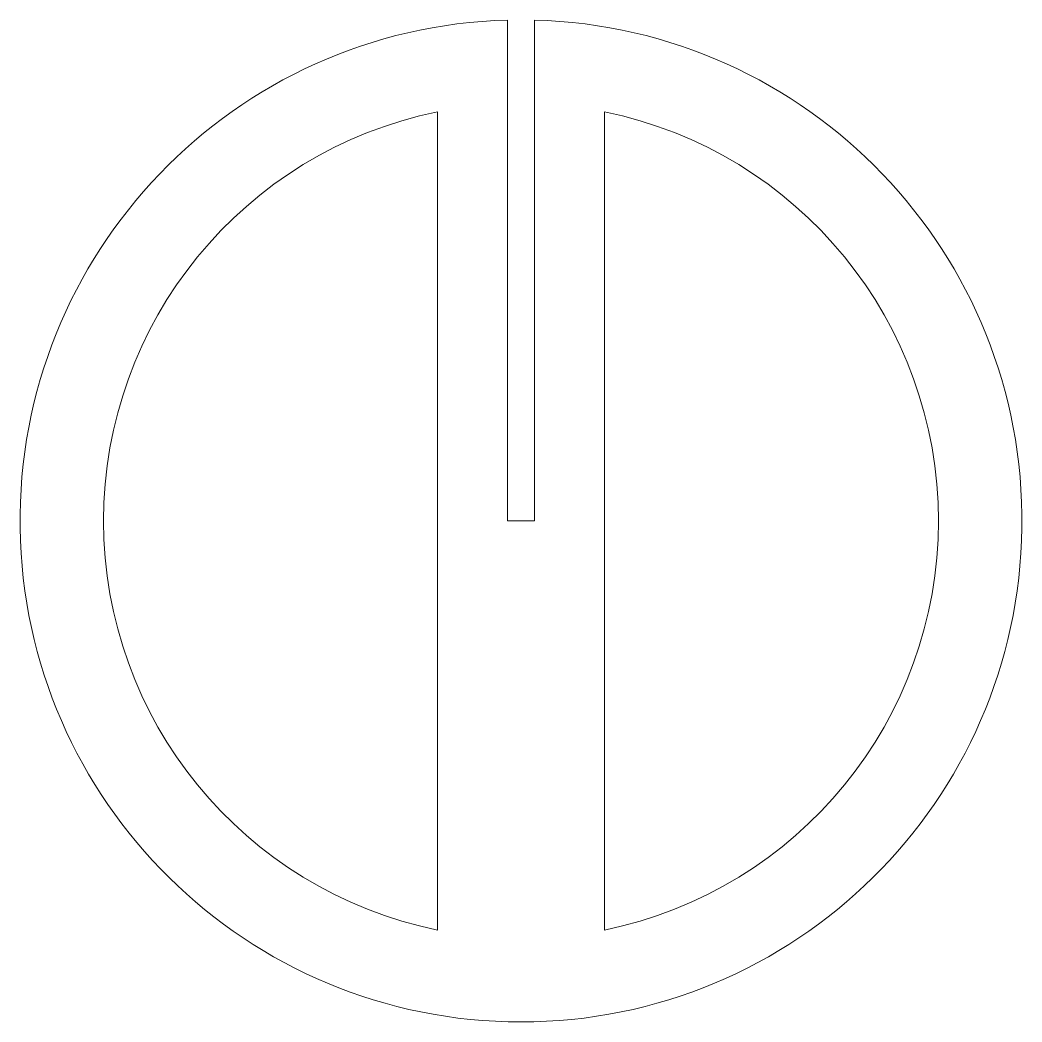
# Model space of a CAD drawing. Extents: x -30 to 30, y -30 to 30.
import ezdxf

# ---------------------------------------------------------------- set-up
doc = ezdxf.new("R2010")
doc.units = 0
doc.layers.add('s001-#def-active-grp', color=7, linetype='CONTINUOUS')

msp = doc.modelspace()

# ---------------------------------------------------------------- linework, layer by layer
at = {"layer": 's001-#def-active-grp', "color": 7, "linetype": 'CONTINUOUS', "lineweight": 9, "true_color": 0x000000}
for p, q in [((-5, 24.5), (-5, -24.49)), ((5, -24.49), (5, 24.5))]:
    msp.add_line(p, q, dxfattribs=at)
msp.add_lwpolyline([(-0.8, 29.995), (-0.8, 0.005), (0.8, 0.005), (0.8, 29.995)], dxfattribs=at)
for radius, start, end in [(30, 91.52807, -179.23597), (30, -0.76403, 88.47193), (25, 101.53696, 180), (25, 0, 78.46304), (25, 180, -101.53696), (25, -78.46304, 0), (30, -179.23597, -90), (30, -90, -0.76403)]:
    msp.add_arc((0, 0.005), radius, start, end, dxfattribs=at)

doc.saveas('drawing.dxf')
